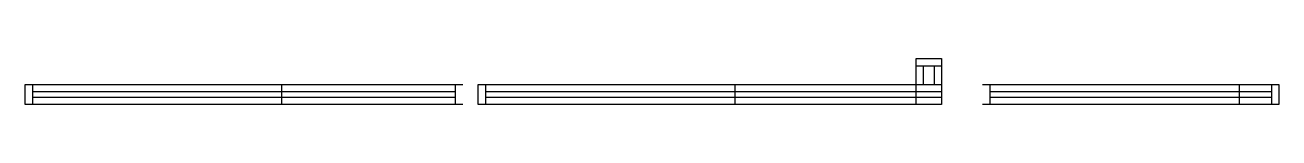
# Model space of a CAD drawing. Header units: metres. Extents: x 1674 to 2866, y 17460 to 17503.
import ezdxf

# ---------------------------------------------------------------- set-up
doc = ezdxf.new("R2010")
doc.units = ezdxf.units.M
doc.layers.add('Painéis', color=7, linetype='Continuous')
doc.layers.add('SARR_2.2x7', color=7, linetype='Continuous')

msp = doc.modelspace()

# ---------------------------------------------------------------- linework, layer by layer
at = {"layer": 'Painéis', "color": 7, "lineweight": 25}
for p, q in [((1918.4, 17460), (1918.4, 17479)), ((2349, 17460), (2349, 17479)), ((2828.1, 17460), (2828.1, 17479))]:
    msp.add_line(p, q, dxfattribs=at)
for points in [[(2521, 17503.5), (2545, 17503.5), (2545, 17460), (2521, 17460), (2521, 17503.5)], [(2090.4, 17460), (1674.4, 17460), (1674.4, 17479), (2090.4, 17479)], [(2521, 17460), (2105, 17460), (2105, 17479), (2521, 17479)], [(2584.1, 17479), (2865.6, 17479), (2865.6, 17460), (2584.1, 17460)]]:
    msp.add_lwpolyline(points, dxfattribs=at)
at = {"layer": 'SARR_2.2x7', "color": 7, "lineweight": 25}
for p, q in [((2521, 17496.5), (2545, 17496.5)), ((2528, 17479), (2528, 17496.5)), ((2538, 17496.5), (2538, 17479)), ((1681.4, 17479), (1681.4, 17460)), ((2082.9, 17479), (2082.9, 17460)), ((2112, 17479), (2112, 17460)), ((2521, 17479), (2545, 17479)), ((2591.1, 17479), (2591.1, 17460)), ((2858.6, 17479), (2858.6, 17460)), ((1918.4, 17472), (1681.4, 17472)), ((1681.4, 17467), (1918.4, 17467)), ((2082.9, 17472), (1918.4, 17472)), ((1918.4, 17467), (2082.9, 17467)), ((2349, 17472), (2112, 17472)), ((2112, 17467), (2349, 17467)), ((2545, 17472), (2349, 17472)), ((2349, 17467), (2545, 17467)), ((2858.6, 17472), (2591.1, 17472)), ((2591.1, 17467), (2858.6, 17467))]:
    msp.add_line(p, q, dxfattribs=at)

doc.saveas('drawing.dxf')
